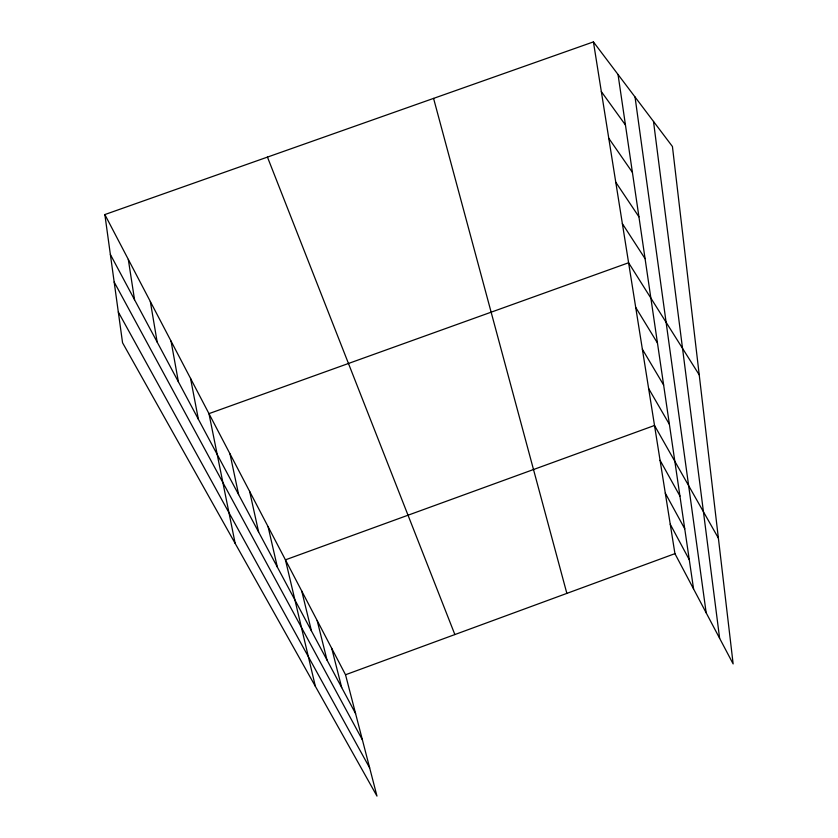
<?xml version="1.0" encoding="UTF-8"?>
<svg xmlns="http://www.w3.org/2000/svg" width="838" height="838" viewBox="0 0 838 838"><rect width="100%" height="100%" fill="white"/><g stroke="black" fill="none" stroke-linecap="round" stroke-linejoin="round"><path stroke-width="1.26" d="M345.528 674.758L674.936 553.656L593.419 41.9L104.855 214.559L122.558 342.763L376.974 796.1L345.528 674.758L104.855 214.559M593.419 41.9L672.432 146.514L733.145 663.916L674.936 553.656M601.328 91.593L625.452 125.009M608.765 138.27L632.407 172.366M615.762 182.213L638.933 216.833M622.362 223.641L645.071 258.67M699.227 374.869L628.594 262.765L208.966 413.637L235.164 543.401M635.707 307.42L657.463 343.025M642.379 349.257L663.623 385.019M648.633 388.528L669.405 424.363M718.386 538.132L654.52 425.474L285.433 559.847L315.36 686.312M660.061 460.292L679.932 496.054M118.315 312.008L369.663 767.891M665.299 493.153L684.74 528.799M114.167 282.029L362.393 739.849M670.243 524.232L689.276 559.721M110.365 254.459L355.595 713.588M267.458 157.094L454.866 634.565M433.571 98.392L566.855 593.388M331.743 648.403L341.715 687.61M317.173 620.56L327.03 660.114M301.764 591.083L311.464 630.983M268.087 526.683L277.368 567.137M249.64 491.403L258.638 532.067M229.968 453.808L238.631 494.609M190.551 378.42L198.397 419.293M171.036 341.108L178.421 381.887M150.327 301.512L157.177 342.114M128.308 259.413L134.541 299.721M618.035 74.498L693.571 588.957M635.036 96.999L706.172 612.819M653.504 121.458L719.622 638.284"/></g></svg>
